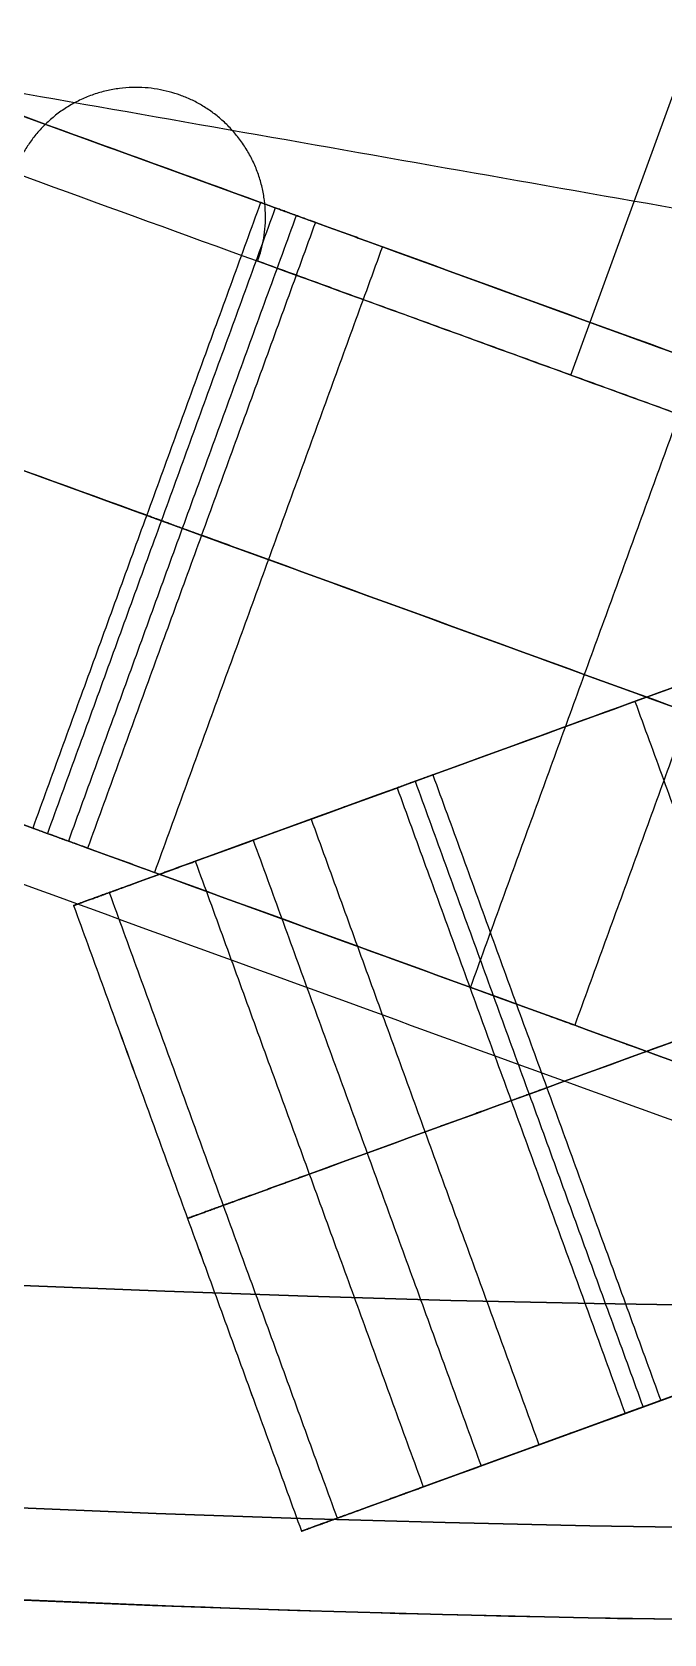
# Model space of a CAD drawing. Header units: millimetres. Extents: x -610 to 610, y -610 to 610.
# Drawn here: x -26.84 to -9.77, y -610.32 to -567.01 of the extents above; entities that cross this region are included whole.
import ezdxf

# ---------------------------------------------------------------- set-up
doc = ezdxf.new("R2010")
doc.units = ezdxf.units.MM
doc.layers.add('base', color=7, linetype='Continuous', true_color=0xffecbc)

msp = doc.modelspace()

# ---------------------------------------------------------------- linework, layer by layer
at = {"layer": 'base'}
for p, q in [((-25.715, -590.63, 122.966), (352.287, -453.048, 122.966)), ((-19.558, -607.544, 122.966), (358.444, -469.963, 122.966)), ((-12.281, -576.288, 230.966), (1.469, -538.508, 230.966)), ((-12.281, -576.288, 212.966), (1.469, -538.508, 212.966)), ((-84.318, -548.453, 122.966), (-20.662, -571.622, 122.966)), ((-90.474, -565.367, 122.966), (-26.819, -588.536, 122.966))]:
    msp.add_line(p, q, dxfattribs=at)
at = {"layer": 'base', "extrusion": (0, 0, -1)}
for centre, radius in [((0, 0, 3.534), 610), ((0, 0, 4.534), 610), ((0, 0, -2.476), 607.51), ((0, 0, 10.545), 607.51), ((0, 0, -4.966), 601.5), ((0, 0, 13.034), 601.5)]:
    msp.add_circle(centre, radius, dxfattribs=at)
at = {"layer": 'base'}
for centre, radius in [((0, 0, 249.466), 610), ((0, 0, 250.466), 610), ((0, 0, 243.455), 607.51), ((0, 0, 256.476), 607.51), ((0, 0, 240.966), 601.5), ((0, 0, 258.966), 601.5)]:
    msp.add_circle(centre, radius, dxfattribs=at)
for points, weights, degree, knots in [([(-495.198, -356.201, -4.034), (-851.399, 138.996, -4.034), (-356.201, 495.198, -4.034), (138.996, 851.399, -4.034), (495.198, 356.201, -4.034), (851.399, -138.996, -4.034), (356.201, -495.198, -4.034), (-138.996, -851.399, -4.034), (-495.198, -356.201, -4.034)], [1, 0.707106781187, 1, 0.707106781187, 1, 0.707106781187, 1, 0.707106781187, 1], 2, [0, 0, 0, 958.185759, 958.185759, 1916.371519, 1916.371519, 2874.557278, 2874.557278, 3832.743037, 3832.743037, 3832.743037]), ([(-610, 0, 249.966), (-610, -610, 249.966), (0, -610, 249.966), (610, -610, 249.966), (610, 0, 249.966), (610, 610, 249.966), (0, 610, 249.966), (-610, 610, 249.966), (-610, 0, 249.966)], [1, 0.707106781187, 1, 0.707106781187, 1, 0.707106781187, 1, 0.707106781187, 1], 2, [0, 0, 0, 958.185759, 958.185759, 1916.371519, 1916.371519, 2874.557278, 2874.557278, 3832.743037, 3832.743037, 3832.743037]), ([(-20.741, -573.208, 230.966), (-19.544, -569.919, 230.966), (-22.833, -568.722, 230.966), (-26.122, -567.525, 230.966), (-27.319, -570.814, 230.966)], [1, 0.707106781187, 1, 0.707106781187, 1], 2, [-806.994805, -806.994805, -806.994805, -801.497018, -801.497018, -795.99923, -795.99923, -795.99923]), ([(-20.741, -573.208, 212.966), (-19.544, -569.919, 212.966), (-22.833, -568.722, 212.966), (-26.122, -567.525, 212.966), (-27.319, -570.814, 212.966)], [1, 0.707106781187, 1, 0.707106781187, 1], 2, [-806.994805, -806.994805, -806.994805, -801.497018, -801.497018, -795.99923, -795.99923, -795.99923]), ([(-20.741, -573.208, 221.966), (-19.544, -569.919, 221.966), (-22.833, -568.722, 221.966), (-26.122, -567.525, 221.966), (-27.319, -570.814, 221.966)], [1, 0.707106781187, 1, 0.707106781187, 1], 2, [-806.994805, -806.994805, -806.994805, -801.497018, -801.497018, -795.99923, -795.99923, -795.99923]), ([(8.253, -578.267, 149.611), (2.534, -580.348, 146.097), (-3.186, -582.43, 142.583), (-8.905, -584.512, 139.069), (-9.408, -584.695, 138.76), (-9.969, -584.899, 138.6), (-10.549, -585.11, 138.6)], [1, 1, 1, 1, 0.977285323406, 0.977285323406, 1], 3, [535.351858, 535.351858, 535.351858, 535.351858, 536.327407, 536.327407, 536.327407, 538.159945, 538.159945, 538.159945, 538.159945]), ([(-22.426, -589.433, 240.966), (-23.31, -589.754, 240.966), (-24.126, -590.052, 240.606), (-24.751, -590.279, 239.941), (-25.376, -590.507, 239.275), (-25.715, -590.63, 238.406), (-25.715, -590.63, 237.466)], [1, 0.949252514911, 0.949252514911, 1, 0.949252514911, 0.949252514911, 1], 3, [398.086503, 398.086503, 398.086503, 398.086503, 400.835411, 400.835411, 400.835411, 403.584318, 403.584318, 403.584318, 403.584318]), ([(-25.715, -590.63, 115.666), (-25.715, -590.63, 114.726), (-25.376, -590.507, 113.857), (-24.751, -590.279, 113.192), (-24.126, -590.052, 112.526), (-23.31, -589.754, 112.166), (-22.426, -589.433, 112.166)], [1, 0.949252810473, 0.949252810473, 1, 0.949252810473, 0.949252810473, 1], 3, [563.426479, 563.426479, 563.426479, 563.426479, 566.175379, 566.175379, 566.175379, 568.924278, 568.924278, 568.924278, 568.924278]), ([(-19.347, -597.89, 240.966), (-20.231, -598.212, 240.966), (-21.048, -598.509, 240.606), (-21.673, -598.736, 239.941), (-22.298, -598.964, 239.275), (-22.636, -599.087, 238.406), (-22.636, -599.087, 237.466)], [1, 0.949252514911, 0.949252514911, 1, 0.949252514911, 0.949252514911, 1], 3, [398.086503, 398.086503, 398.086503, 398.086503, 400.835411, 400.835411, 400.835411, 403.584318, 403.584318, 403.584318, 403.584318]), ([(-22.636, -599.087, 115.666), (-22.636, -599.087, 114.726), (-22.298, -598.964, 113.857), (-21.673, -598.736, 113.192), (-21.048, -598.509, 112.526), (-20.231, -598.212, 112.166), (-19.347, -597.89, 112.166)], [1, 0.949252810473, 0.949252810473, 1, 0.949252810473, 0.949252810473, 1], 3, [563.426479, 563.426479, 563.426479, 563.426479, 566.175379, 566.175379, 566.175379, 568.924278, 568.924278, 568.924278, 568.924278]), ([(-16.269, -606.347, 240.966), (-17.153, -606.669, 240.966), (-17.97, -606.966, 240.606), (-18.595, -607.194, 239.941), (-19.22, -607.421, 239.275), (-19.558, -607.544, 238.406), (-19.558, -607.544, 237.466)], [1, 0.949252514911, 0.949252514911, 1, 0.949252514911, 0.949252514911, 1], 3, [398.086503, 398.086503, 398.086503, 398.086503, 400.835411, 400.835411, 400.835411, 403.584318, 403.584318, 403.584318, 403.584318]), ([(-19.558, -607.544, 115.666), (-19.558, -607.544, 114.726), (-19.22, -607.421, 113.857), (-18.595, -607.194, 113.192), (-17.97, -606.966, 112.526), (-17.153, -606.669, 112.166), (-16.269, -606.347, 112.166)], [1, 0.949252810473, 0.949252810473, 1, 0.949252810473, 0.949252810473, 1], 3, [563.426479, 563.426479, 563.426479, 563.426479, 566.175379, 566.175379, 566.175379, 568.924278, 568.924278, 568.924278, 568.924278])]:
    msp.add_rational_spline(points, weights, degree=degree, knots=knots, dxfattribs=at)
for points, degree in [([(-20.662, -571.622, 244.966), (-204.811, -504.597, 244.966), (-388.959, -437.573, 244.966)], 2), ([(-373.304, -444.886, 4.966), (-186.652, -512.822, 4.966), (0, -580.758, 4.966)], 2), ([(-373.304, -444.886, 0.966), (-186.652, -512.822, 0.966), (0, -580.758, 0.966)], 2), ([(-373.304, -444.886, 2.966), (-186.652, -512.822, 2.966), (0, -580.758, 2.966)], 2), ([(-23.74, -580.079, 244.966), (-207.889, -513.054, 244.966), (-392.037, -446.03, 244.966)], 2), ([(-363.201, -446.948, 0.966), (-186.021, -511.436, 0.966), (-8.84, -575.925, 0.966)], 2), ([(352.287, -453.048, 244.966), (168.139, -520.073, 244.966), (-16.009, -587.097, 244.966)], 2), ([(-26.819, -588.536, 244.966), (-210.967, -521.512, 244.966), (-395.115, -454.487, 244.966)], 2), ([(-366.279, -455.405, 0.966), (-189.099, -519.893, 0.966), (-11.918, -584.382, 0.966)], 2), ([(-2.052, -599.166, 4.966), (-192.808, -529.736, 4.966), (-383.564, -460.307, 4.966)], 2), ([(-2.052, -599.166, 0.966), (-192.808, -529.736, 0.966), (-383.564, -460.307, 0.966)], 2), ([(-2.052, -599.166, 2.966), (-192.808, -529.736, 2.966), (-383.564, -460.307, 2.966)], 2), ([(355.365, -461.506, 244.966), (171.217, -528.53, 244.966), (-12.931, -595.555, 244.966)], 2), ([(-369.357, -463.862, 0.966), (-192.177, -528.351, 0.966), (-14.996, -592.839, 0.966)], 2), ([(358.444, -469.963, 244.966), (174.295, -536.987, 244.966), (-9.853, -604.012, 244.966)], 2), ([(-297.979, -520.904, 240.966), (-98.065, -556.154, 240.966), (101.849, -591.404, 240.966)], 2), ([(-297.979, -520.904, 244.966), (-98.065, -556.154, 244.966), (101.849, -591.404, 244.966)], 2), ([(-297.979, -520.904, 242.966), (-98.065, -556.154, 242.966), (101.849, -591.404, 242.966)], 2), ([(-22.833, -568.722, 230.966), (-22.833, -568.722, 221.966), (-22.833, -568.722, 212.966)], 2), ([(-20.662, -571.622, 26.466), (-23.74, -580.079, 26.466), (-26.819, -588.536, 26.466)], 2), ([(-20.662, -571.622, 42.066), (-23.74, -580.079, 42.066), (-26.819, -588.536, 42.066)], 2), ([(-20.662, -571.622, 70.866), (-23.74, -580.079, 70.866), (-26.819, -588.536, 70.866)], 2), ([(-20.662, -571.622, 86.466), (-23.74, -580.079, 86.466), (-26.819, -588.536, 86.466)], 2), ([(-20.662, -571.622, 115.266), (-23.74, -580.079, 115.266), (-26.819, -588.536, 115.266)], 2), ([(-20.662, -571.622, 182.602), (-23.74, -580.079, 182.602), (-26.819, -588.536, 182.602)], 2), ([(-20.662, -571.622, 222.066), (-23.74, -580.079, 222.066), (-26.819, -588.536, 222.066)], 2), ([(-20.662, -571.622, 244.966), (-23.74, -580.079, 244.966), (-26.819, -588.536, 244.966)], 2), ([(-20.662, -571.622, 34.266), (-23.74, -580.079, 34.266), (-26.819, -588.536, 34.266)], 2), ([(-20.662, -571.622, 78.666), (-23.74, -580.079, 78.666), (-26.819, -588.536, 78.666)], 2), ([(-20.662, -571.622, 148.934), (-23.74, -580.079, 148.934), (-26.819, -588.536, 148.934)], 2), ([(-20.662, -571.622, 233.516), (-23.74, -580.079, 233.516), (-26.819, -588.536, 233.516)], 2), ([(-20.662, -571.622, 26.466), (-20.662, -571.622, 31.666), (-20.662, -571.622, 36.866), (-20.662, -571.622, 42.066)], 3), ([(-20.662, -571.622, 70.866), (-20.662, -571.622, 76.066), (-20.662, -571.622, 81.266), (-20.662, -571.622, 86.466)], 3), ([(-20.662, -571.622, 115.266), (-20.662, -571.622, 137.712), (-20.662, -571.622, 160.157), (-20.662, -571.622, 182.602)], 3), ([(-20.662, -571.622, 182.602), (-20.662, -571.622, 183.728), (-20.098, -571.827, 184.769), (-19.181, -572.161, 185.332)], 3), ([(-20.662, -571.622, 222.066), (-20.662, -571.622, 229.699), (-20.662, -571.622, 237.332), (-20.662, -571.622, 244.966)], 3), ([(-20.265, -571.766, 184.178), (-23.344, -580.223, 184.178), (-26.422, -588.681, 184.178)], 2), ([(-19.699, -571.972, 23.991), (-22.777, -580.43, 23.991), (-25.855, -588.887, 23.991)], 2), ([(-19.699, -571.972, 44.541), (-22.777, -580.43, 44.541), (-25.855, -588.887, 44.541)], 2), ([(-19.699, -571.972, 68.391), (-22.777, -580.43, 68.391), (-25.855, -588.887, 68.391)], 2), ([(-19.699, -571.972, 88.941), (-22.777, -580.43, 88.941), (-25.855, -588.887, 88.941)], 2), ([(-19.699, -571.972, 112.792), (-22.777, -580.43, 112.792), (-25.855, -588.887, 112.792)], 2), ([(-19.699, -571.972, 219.591), (-22.777, -580.43, 219.591), (-25.855, -588.887, 219.591)], 2), ([(-19.181, -572.161, 185.332), (-22.259, -580.618, 185.332), (-25.337, -589.075, 185.332)], 2), ([(-17.373, -572.819, 22.966), (-20.452, -581.276, 22.966), (-23.53, -589.733, 22.966)], 2), ([(-17.373, -572.819, 45.566), (-20.452, -581.276, 45.566), (-23.53, -589.733, 45.566)], 2), ([(-17.373, -572.819, 67.366), (-20.452, -581.276, 67.366), (-23.53, -589.733, 67.366)], 2), ([(-17.373, -572.819, 89.966), (-20.452, -581.276, 89.966), (-23.53, -589.733, 89.966)], 2), ([(-17.373, -572.819, 111.766), (-20.452, -581.276, 111.766), (-23.53, -589.733, 111.766)], 2), ([(-17.373, -572.819, 218.566), (-20.452, -581.276, 218.566), (-23.53, -589.733, 218.566)], 2), ([(11.512, -583.332, 22.966), (1.883, -579.828, 22.966), (-7.745, -576.323, 22.966), (-17.373, -572.819, 22.966)], 3), ([(-17.373, -572.819, 45.566), (-7.745, -576.323, 45.566), (1.883, -579.828, 45.566), (11.512, -583.332, 45.566)], 3), ([(11.512, -583.332, 67.366), (1.883, -579.828, 67.366), (-7.745, -576.323, 67.366), (-17.373, -572.819, 67.366)], 3), ([(-17.373, -572.819, 89.966), (-7.745, -576.323, 89.966), (1.883, -579.828, 89.966), (11.512, -583.332, 89.966)], 3), ([(11.512, -583.332, 111.766), (1.883, -579.828, 111.766), (-7.745, -576.323, 111.766), (-17.373, -572.819, 111.766)], 3), ([(11.512, -583.332, 218.566), (1.883, -579.828, 218.566), (-7.745, -576.323, 218.566), (-17.373, -572.819, 218.566)], 3), ([(0, -580.758, 230.966), (-10.371, -576.983, 230.966), (-20.741, -573.208, 230.966)], 2), ([(-20.741, -573.208, 230.966), (-20.741, -573.208, 221.966), (-20.741, -573.208, 212.966)], 2), ([(0, -580.758, 212.966), (-10.371, -576.983, 212.966), (-20.741, -573.208, 212.966)], 2), ([(0, -580.758, 221.966), (-10.371, -576.983, 221.966), (-20.741, -573.208, 221.966)], 2), ([(-8.84, -575.925, 0.966), (-11.918, -584.382, 0.966), (-14.996, -592.839, 0.966)], 2), ([(-6.021, -576.951, 1.48), (-9.099, -585.408, 1.48), (-12.177, -593.865, 1.48)], 2), ([(-10.371, -576.983, 230.966), (-10.371, -576.983, 221.966), (-10.371, -576.983, 212.966)], 2), ([(-22.426, -589.433, 218.966), (-12.797, -585.928, 218.966), (-3.169, -582.424, 218.966), (6.459, -578.919, 218.966)], 3), ([(-22.426, -589.433, 112.166), (-12.797, -585.928, 112.166), (-3.169, -582.424, 112.166), (6.459, -578.919, 112.166)], 3), ([(6.459, -578.919, 89.566), (-3.169, -582.424, 89.566), (-12.797, -585.928, 89.566), (-22.426, -589.433, 89.566)], 3), ([(-22.426, -589.433, 67.766), (-12.797, -585.928, 67.766), (-3.169, -582.424, 67.766), (6.459, -578.919, 67.766)], 3), ([(6.459, -578.919, 45.166), (-3.169, -582.424, 45.166), (-12.797, -585.928, 45.166), (-22.426, -589.433, 45.166)], 3), ([(-22.426, -589.433, 23.366), (-12.797, -585.928, 23.366), (-3.169, -582.424, 23.366), (6.459, -578.919, 23.366)], 3), ([(-23.74, -580.079, 26.466), (-23.74, -580.079, 31.666), (-23.74, -580.079, 36.866), (-23.74, -580.079, 42.066)], 3), ([(-23.74, -580.079, 70.866), (-23.74, -580.079, 76.066), (-23.74, -580.079, 81.266), (-23.74, -580.079, 86.466)], 3), ([(-23.74, -580.079, 115.266), (-23.74, -580.079, 137.712), (-23.74, -580.079, 160.157), (-23.74, -580.079, 182.602)], 3), ([(-23.74, -580.079, 182.602), (-23.74, -580.079, 183.728), (-23.176, -580.284, 184.769), (-22.259, -580.618, 185.332)], 3), ([(-23.74, -580.079, 222.066), (-23.74, -580.079, 229.699), (-23.74, -580.079, 237.332), (-23.74, -580.079, 244.966)], 3), ([(8.433, -591.789, 22.966), (-1.195, -588.285, 22.966), (-10.823, -584.78, 22.966), (-20.452, -581.276, 22.966)], 3), ([(-20.452, -581.276, 45.566), (-10.823, -584.78, 45.566), (-1.195, -588.285, 45.566), (8.433, -591.789, 45.566)], 3), ([(8.433, -591.789, 67.366), (-1.195, -588.285, 67.366), (-10.823, -584.78, 67.366), (-20.452, -581.276, 67.366)], 3), ([(-20.452, -581.276, 89.966), (-10.823, -584.78, 89.966), (-1.195, -588.285, 89.966), (8.433, -591.789, 89.966)], 3), ([(8.433, -591.789, 111.766), (-1.195, -588.285, 111.766), (-10.823, -584.78, 111.766), (-20.452, -581.276, 111.766)], 3), ([(8.433, -591.789, 218.566), (-1.195, -588.285, 218.566), (-10.823, -584.78, 218.566), (-20.452, -581.276, 218.566)], 3), ([(-10.549, -585.11, 138.6), (-14.508, -586.551, 138.6), (-18.467, -587.992, 138.6), (-22.426, -589.433, 138.6)], 3), ([(-10.549, -585.11, 138.6), (-7.471, -593.567, 138.6), (-4.393, -602.025, 138.6)], 2), ([(-16.009, -587.097, 244.966), (-12.931, -595.555, 244.966), (-9.853, -604.012, 244.966)], 2), ([(-16.009, -587.097, 244.966), (-16.009, -587.097, 244.799), (-16.009, -587.097, 244.632), (-16.009, -587.097, 244.466)], 3), ([(-16.009, -587.097, 244.466), (-12.931, -595.555, 244.466), (-9.853, -604.012, 244.466)], 2), ([(-16.009, -587.097, 244.716), (-12.931, -595.555, 244.716), (-9.853, -604.012, 244.716)], 2), ([(-19.347, -597.89, 218.966), (-9.719, -594.386, 218.966), (-0.091, -590.881, 218.966), (9.538, -587.377, 218.966)], 3), ([(-19.347, -597.89, 112.166), (-9.719, -594.386, 112.166), (-0.091, -590.881, 112.166), (9.538, -587.377, 112.166)], 3), ([(9.538, -587.377, 89.566), (-0.091, -590.881, 89.566), (-9.719, -594.386, 89.566), (-19.347, -597.89, 89.566)], 3), ([(-19.347, -597.89, 67.766), (-9.719, -594.386, 67.766), (-0.091, -590.881, 67.766), (9.538, -587.377, 67.766)], 3), ([(9.538, -587.377, 45.166), (-0.091, -590.881, 45.166), (-9.719, -594.386, 45.166), (-19.347, -597.89, 45.166)], 3), ([(-19.347, -597.89, 23.366), (-9.719, -594.386, 23.366), (-0.091, -590.881, 23.366), (9.538, -587.377, 23.366)], 3), ([(-16.973, -587.448, 241.991), (-13.895, -595.905, 241.991), (-10.816, -604.362, 241.991)], 2), ([(-16.488, -587.271, 138.6), (-13.409, -595.729, 138.6), (-10.331, -604.186, 138.6)], 2), ([(-26.819, -588.536, 26.466), (-26.819, -588.536, 31.666), (-26.819, -588.536, 36.866), (-26.819, -588.536, 42.066)], 3), ([(-26.819, -588.536, 70.866), (-26.819, -588.536, 76.066), (-26.819, -588.536, 81.266), (-26.819, -588.536, 86.466)], 3), ([(-26.819, -588.536, 115.266), (-26.819, -588.536, 137.712), (-26.819, -588.536, 160.157), (-26.819, -588.536, 182.602)], 3), ([(-26.819, -588.536, 182.602), (-26.819, -588.536, 183.728), (-26.254, -588.742, 184.769), (-25.337, -589.075, 185.332)], 3), ([(-26.819, -588.536, 222.066), (-26.819, -588.536, 229.699), (-26.819, -588.536, 237.332), (-26.819, -588.536, 244.966)], 3), ([(-19.298, -588.294, 240.966), (-20.341, -588.674, 240.966), (-21.383, -589.053, 240.966), (-22.426, -589.433, 240.966)], 3), ([(-19.298, -588.294, 240.966), (-16.22, -596.752, 240.966), (-13.142, -605.209, 240.966)], 2), ([(-20.862, -588.864, 240.966), (-17.784, -597.321, 240.966), (-14.706, -605.778, 240.966)], 2), ([(5.355, -600.246, 22.966), (-4.273, -596.742, 22.966), (-13.901, -593.238, 22.966), (-23.53, -589.733, 22.966)], 3), ([(-23.53, -589.733, 45.566), (-13.901, -593.238, 45.566), (-4.273, -596.742, 45.566), (5.355, -600.246, 45.566)], 3), ([(5.355, -600.246, 67.366), (-4.273, -596.742, 67.366), (-13.901, -593.238, 67.366), (-23.53, -589.733, 67.366)], 3), ([(-23.53, -589.733, 89.966), (-13.901, -593.238, 89.966), (-4.273, -596.742, 89.966), (5.355, -600.246, 89.966)], 3), ([(5.355, -600.246, 111.766), (-4.273, -596.742, 111.766), (-13.901, -593.238, 111.766), (-23.53, -589.733, 111.766)], 3), ([(5.355, -600.246, 218.566), (-4.273, -596.742, 218.566), (-13.901, -593.238, 218.566), (-23.53, -589.733, 218.566)], 3), ([(-22.426, -589.433, 240.966), (-19.347, -597.89, 240.966), (-16.269, -606.347, 240.966)], 2), ([(-22.426, -589.433, 218.966), (-19.347, -597.89, 218.966), (-16.269, -606.347, 218.966)], 2), ([(-22.426, -589.433, 138.6), (-19.347, -597.89, 138.6), (-16.269, -606.347, 138.6)], 2), ([(-22.426, -589.433, 112.166), (-19.347, -597.89, 112.166), (-16.269, -606.347, 112.166)], 2), ([(-22.426, -589.433, 89.566), (-19.347, -597.89, 89.566), (-16.269, -606.347, 89.566)], 2), ([(-22.426, -589.433, 67.766), (-19.347, -597.89, 67.766), (-16.269, -606.347, 67.766)], 2), ([(-22.426, -589.433, 45.166), (-19.347, -597.89, 45.166), (-16.269, -606.347, 45.166)], 2), ([(-22.426, -589.433, 23.366), (-19.347, -597.89, 23.366), (-16.269, -606.347, 23.366)], 2), ([(-24.751, -590.279, 239.941), (-21.673, -598.736, 239.941), (-18.595, -607.194, 239.941)], 2), ([(-24.751, -590.279, 219.991), (-21.673, -598.736, 219.991), (-18.595, -607.194, 219.991)], 2), ([(-24.751, -590.279, 137.575), (-21.673, -598.736, 137.575), (-18.595, -607.194, 137.575)], 2), ([(-24.751, -590.279, 113.192), (-21.673, -598.736, 113.192), (-18.595, -607.194, 113.192)], 2), ([(-24.751, -590.279, 88.541), (-21.673, -598.736, 88.541), (-18.595, -607.194, 88.541)], 2), ([(-24.751, -590.279, 68.791), (-21.673, -598.736, 68.791), (-18.595, -607.194, 68.791)], 2), ([(-24.751, -590.279, 44.141), (-21.673, -598.736, 44.141), (-18.595, -607.194, 44.141)], 2), ([(-24.751, -590.279, 24.391), (-21.673, -598.736, 24.391), (-18.595, -607.194, 24.391)], 2), ([(-25.715, -590.63, 237.466), (-22.636, -599.087, 237.466), (-19.558, -607.544, 237.466)], 2), ([(-25.715, -590.63, 237.466), (-25.715, -590.63, 232.466), (-25.714, -590.63, 227.466), (-25.714, -590.63, 222.466)], 3), ([(-25.715, -590.63, 135.1), (-22.636, -599.087, 135.1), (-19.558, -607.544, 135.1)], 2), ([(-25.715, -590.63, 135.1), (-25.715, -590.63, 128.622), (-25.715, -590.63, 122.144), (-25.715, -590.63, 115.666)], 3), ([(-25.715, -590.63, 115.666), (-22.636, -599.087, 115.666), (-19.558, -607.544, 115.666)], 2), ([(-25.715, -590.63, 86.066), (-22.636, -599.087, 86.066), (-19.558, -607.544, 86.066)], 2), ([(-25.715, -590.63, 86.066), (-25.715, -590.63, 81.133), (-25.715, -590.63, 76.2), (-25.715, -590.63, 71.266)], 3), ([(-25.715, -590.63, 71.266), (-22.636, -599.087, 71.266), (-19.558, -607.544, 71.266)], 2), ([(-25.715, -590.63, 41.666), (-22.636, -599.087, 41.666), (-19.558, -607.544, 41.666)], 2), ([(-25.715, -590.63, 41.666), (-25.715, -590.63, 36.733), (-25.715, -590.63, 31.799), (-25.715, -590.63, 26.866)], 3), ([(-25.715, -590.63, 26.866), (-22.636, -599.087, 26.866), (-19.558, -607.544, 26.866)], 2), ([(-25.715, -590.63, 229.966), (-22.636, -599.087, 229.966), (-19.558, -607.544, 229.966)], 2), ([(-25.715, -590.63, 125.383), (-22.636, -599.087, 125.383), (-19.558, -607.544, 125.383)], 2), ([(-25.715, -590.63, 78.666), (-22.636, -599.087, 78.666), (-19.558, -607.544, 78.666)], 2), ([(-25.715, -590.63, 34.266), (-22.636, -599.087, 34.266), (-19.558, -607.544, 34.266)], 2), ([(-25.714, -590.63, 222.466), (-22.636, -599.087, 222.466), (-19.558, -607.544, 222.466)], 2), ([(-7.471, -593.567, 138.6), (-11.43, -595.008, 138.6), (-15.389, -596.449, 138.6), (-19.347, -597.89, 138.6)], 3), ([(-16.269, -606.347, 218.966), (-6.641, -602.843, 218.966), (2.988, -599.338, 218.966), (12.616, -595.834, 218.966)], 3), ([(-16.269, -606.347, 112.166), (-6.641, -602.843, 112.166), (2.987, -599.338, 112.166), (12.616, -595.834, 112.166)], 3), ([(12.616, -595.834, 89.566), (2.987, -599.338, 89.566), (-6.641, -602.843, 89.566), (-16.269, -606.347, 89.566)], 3), ([(-16.269, -606.347, 67.766), (-6.641, -602.843, 67.766), (2.987, -599.338, 67.766), (12.616, -595.834, 67.766)], 3), ([(12.616, -595.834, 45.166), (2.987, -599.338, 45.166), (-6.641, -602.843, 45.166), (-16.269, -606.347, 45.166)], 3), ([(-16.269, -606.347, 23.366), (-6.641, -602.843, 23.366), (2.987, -599.338, 23.366), (12.616, -595.834, 23.366)], 3), ([(-12.931, -595.555, 244.966), (-12.931, -595.555, 244.799), (-12.931, -595.555, 244.632), (-12.931, -595.555, 244.466)], 3), ([(-16.22, -596.752, 240.966), (-17.263, -597.131, 240.966), (-18.305, -597.511, 240.966), (-19.347, -597.89, 240.966)], 3), ([(-22.636, -599.087, 237.466), (-22.636, -599.087, 232.466), (-22.636, -599.087, 227.466), (-22.636, -599.087, 222.466)], 3), ([(-22.636, -599.087, 135.1), (-22.636, -599.087, 128.622), (-22.636, -599.087, 122.144), (-22.636, -599.087, 115.666)], 3), ([(-22.636, -599.087, 86.066), (-22.636, -599.087, 81.133), (-22.636, -599.087, 76.2), (-22.636, -599.087, 71.266)], 3), ([(-22.636, -599.087, 41.666), (-22.636, -599.087, 36.733), (-22.636, -599.087, 31.799), (-22.636, -599.087, 26.866)], 3), ([(-4.393, -602.025, 138.6), (-8.352, -603.465, 138.6), (-12.311, -604.906, 138.6), (-16.269, -606.347, 138.6)], 3), ([(-9.853, -604.012, 244.966), (-9.853, -604.012, 244.799), (-9.853, -604.012, 244.632), (-9.853, -604.012, 244.466)], 3), ([(-13.142, -605.209, 240.966), (-14.184, -605.588, 240.966), (-15.227, -605.968, 240.966), (-16.269, -606.347, 240.966)], 3), ([(-19.558, -607.544, 237.466), (-19.558, -607.544, 232.466), (-19.558, -607.544, 227.466), (-19.558, -607.544, 222.466)], 3), ([(-19.558, -607.544, 135.1), (-19.558, -607.544, 128.622), (-19.558, -607.544, 122.144), (-19.558, -607.544, 115.666)], 3), ([(-19.558, -607.544, 86.066), (-19.558, -607.544, 81.133), (-19.558, -607.544, 76.2), (-19.558, -607.544, 71.266)], 3), ([(-19.558, -607.544, 41.666), (-19.558, -607.544, 36.733), (-19.558, -607.544, 31.799), (-19.558, -607.544, 26.866)], 3)]:
    msp.add_open_spline(points, degree=degree, dxfattribs=at)
for points, weights in [([(-17.373, -572.819, 22.966), (-19.3, -572.118, 22.966), (-20.662, -571.622, 24.416), (-20.662, -571.622, 26.466)], [1, 0.804737854124, 0.804737854124, 1]), ([(-20.662, -571.622, 42.066), (-20.662, -571.622, 44.116), (-19.3, -572.118, 45.566), (-17.373, -572.819, 45.566)], [1, 0.804737854125, 0.804737854125, 1]), ([(-17.373, -572.819, 67.366), (-19.3, -572.118, 67.366), (-20.662, -571.622, 68.816), (-20.662, -571.622, 70.866)], [1, 0.804737854124, 0.804737854124, 1]), ([(-20.662, -571.622, 86.466), (-20.662, -571.622, 88.517), (-19.3, -572.118, 89.966), (-17.373, -572.819, 89.966)], [1, 0.804737854125, 0.804737854125, 1]), ([(-17.373, -572.819, 111.766), (-19.3, -572.118, 111.766), (-20.662, -571.622, 113.216), (-20.662, -571.622, 115.266)], [1, 0.804737854124, 0.804737854124, 1]), ([(-17.373, -572.819, 218.566), (-19.3, -572.118, 218.566), (-20.662, -571.622, 220.015), (-20.662, -571.622, 222.066)], [1, 0.804737854125, 0.804737854125, 1]), ([(-20.452, -581.276, 22.966), (-22.378, -580.575, 22.966), (-23.74, -580.079, 24.416), (-23.74, -580.079, 26.466)], [1, 0.804737854124, 0.804737854124, 1]), ([(-23.74, -580.079, 42.066), (-23.74, -580.079, 44.116), (-22.378, -580.575, 45.566), (-20.452, -581.276, 45.566)], [1, 0.804737854125, 0.804737854125, 1]), ([(-20.452, -581.276, 67.366), (-22.378, -580.575, 67.366), (-23.74, -580.079, 68.816), (-23.74, -580.079, 70.866)], [1, 0.804737854124, 0.804737854124, 1]), ([(-23.74, -580.079, 86.466), (-23.74, -580.079, 88.517), (-22.378, -580.575, 89.966), (-20.452, -581.276, 89.966)], [1, 0.804737854125, 0.804737854125, 1]), ([(-20.452, -581.276, 111.766), (-22.378, -580.575, 111.766), (-23.74, -580.079, 113.216), (-23.74, -580.079, 115.266)], [1, 0.804737854124, 0.804737854124, 1]), ([(-20.452, -581.276, 218.566), (-22.378, -580.575, 218.566), (-23.74, -580.079, 220.015), (-23.74, -580.079, 222.066)], [1, 0.804737854125, 0.804737854125, 1]), ([(-11.918, -584.382, 0.966), (-9.964, -585.093, 0.966), (-8.122, -585.763, 1.659), (-6.602, -586.317, 2.966)], [1, 0.961872694388, 0.961872694388, 1]), ([(-16.009, -587.097, 244.466), (-16.009, -587.097, 242.415), (-17.372, -587.593, 240.966), (-19.298, -588.294, 240.966)], [1, 0.804737854124, 0.804737854124, 1]), ([(-23.53, -589.733, 22.966), (-25.456, -589.032, 22.966), (-26.819, -588.536, 24.416), (-26.819, -588.536, 26.466)], [1, 0.804737854124, 0.804737854124, 1]), ([(-26.819, -588.536, 42.066), (-26.819, -588.536, 44.116), (-25.456, -589.032, 45.566), (-23.53, -589.733, 45.566)], [1, 0.804737854125, 0.804737854125, 1]), ([(-23.53, -589.733, 67.366), (-25.456, -589.032, 67.366), (-26.819, -588.536, 68.816), (-26.819, -588.536, 70.866)], [1, 0.804737854124, 0.804737854124, 1]), ([(-26.819, -588.536, 86.466), (-26.819, -588.536, 88.517), (-25.456, -589.032, 89.966), (-23.53, -589.733, 89.966)], [1, 0.804737854125, 0.804737854125, 1]), ([(-23.53, -589.733, 111.766), (-25.456, -589.032, 111.766), (-26.819, -588.536, 113.216), (-26.819, -588.536, 115.266)], [1, 0.804737854124, 0.804737854124, 1]), ([(-23.53, -589.733, 218.566), (-25.456, -589.032, 218.566), (-26.819, -588.536, 220.015), (-26.819, -588.536, 222.066)], [1, 0.804737854125, 0.804737854125, 1]), ([(-22.426, -589.433, 138.6), (-24.352, -590.134, 138.6), (-25.715, -590.63, 137.151), (-25.715, -590.63, 135.1)], [1, 0.80473863462, 0.80473863462, 1]), ([(-22.426, -589.433, 89.566), (-24.352, -590.134, 89.566), (-25.715, -590.63, 88.117), (-25.715, -590.63, 86.066)], [1, 0.804737854124, 0.804737854124, 1]), ([(-25.715, -590.63, 71.266), (-25.715, -590.63, 69.216), (-24.352, -590.134, 67.766), (-22.426, -589.433, 67.766)], [1, 0.804737854124, 0.804737854124, 1]), ([(-22.426, -589.433, 45.166), (-24.352, -590.134, 45.166), (-25.715, -590.63, 43.716), (-25.715, -590.63, 41.666)], [1, 0.804737854124, 0.804737854124, 1]), ([(-25.715, -590.63, 26.866), (-25.715, -590.63, 24.816), (-24.352, -590.134, 23.366), (-22.426, -589.433, 23.366)], [1, 0.804737854124, 0.804737854124, 1]), ([(-25.714, -590.63, 222.466), (-25.714, -590.63, 220.415), (-24.352, -590.134, 218.966), (-22.426, -589.433, 218.966)], [1, 0.804739726867, 0.804739726867, 1]), ([(-14.996, -592.839, 0.966), (-13.042, -593.55, 0.966), (-11.2, -594.221, 1.659), (-9.681, -594.774, 2.966)], [1, 0.961872694388, 0.961872694388, 1]), ([(-12.931, -595.555, 244.466), (-12.931, -595.555, 242.415), (-14.294, -596.05, 240.966), (-16.22, -596.752, 240.966)], [1, 0.804737854124, 0.804737854124, 1]), ([(-22.636, -599.087, 222.466), (-22.636, -599.087, 220.415), (-21.274, -598.591, 218.966), (-19.347, -597.89, 218.966)], [1, 0.804739726867, 0.804739726867, 1]), ([(-19.347, -597.89, 138.6), (-21.274, -598.591, 138.6), (-22.636, -599.087, 137.151), (-22.636, -599.087, 135.1)], [1, 0.80473863462, 0.80473863462, 1]), ([(-19.347, -597.89, 89.566), (-21.274, -598.591, 89.566), (-22.636, -599.087, 88.117), (-22.636, -599.087, 86.066)], [1, 0.804737854124, 0.804737854124, 1]), ([(-22.636, -599.087, 71.266), (-22.636, -599.087, 69.216), (-21.274, -598.591, 67.766), (-19.347, -597.89, 67.766)], [1, 0.804737854124, 0.804737854124, 1]), ([(-19.347, -597.89, 45.166), (-21.274, -598.591, 45.166), (-22.636, -599.087, 43.716), (-22.636, -599.087, 41.666)], [1, 0.804737854124, 0.804737854124, 1]), ([(-22.636, -599.087, 26.866), (-22.636, -599.087, 24.816), (-21.274, -598.591, 23.366), (-19.347, -597.89, 23.366)], [1, 0.804737854124, 0.804737854124, 1]), ([(-9.853, -604.012, 244.466), (-9.853, -604.012, 242.415), (-11.215, -604.508, 240.966), (-13.142, -605.209, 240.966)], [1, 0.804737854124, 0.804737854124, 1]), ([(-19.558, -607.544, 222.466), (-19.558, -607.544, 220.415), (-18.196, -607.048, 218.966), (-16.269, -606.347, 218.966)], [1, 0.804739726867, 0.804739726867, 1]), ([(-16.269, -606.347, 138.6), (-18.196, -607.048, 138.6), (-19.558, -607.544, 137.151), (-19.558, -607.544, 135.1)], [1, 0.80473863462, 0.80473863462, 1]), ([(-16.269, -606.347, 89.566), (-18.196, -607.048, 89.566), (-19.558, -607.544, 88.117), (-19.558, -607.544, 86.066)], [1, 0.804737854124, 0.804737854124, 1]), ([(-19.558, -607.544, 71.266), (-19.558, -607.544, 69.216), (-18.196, -607.048, 67.766), (-16.269, -606.347, 67.766)], [1, 0.804737854124, 0.804737854124, 1]), ([(-16.269, -606.347, 45.166), (-18.196, -607.048, 45.166), (-19.558, -607.544, 43.716), (-19.558, -607.544, 41.666)], [1, 0.804737854124, 0.804737854124, 1]), ([(-19.558, -607.544, 26.866), (-19.558, -607.544, 24.816), (-18.196, -607.048, 23.366), (-16.269, -606.347, 23.366)], [1, 0.804737854124, 0.804737854124, 1])]:
    msp.add_rational_spline(points, weights, degree=3, dxfattribs=at)
for points in [[(-19.181, -572.161, 185.332), (-13.318, -574.295, 188.934), (-7.456, -576.428, 192.536), (-1.593, -578.562, 196.138), (-1.116, -578.736, 196.432), (-0.61, -578.92, 196.565), (-0.117, -579.1, 196.565)], [(-22.259, -580.618, 185.332), (-16.397, -582.752, 188.934), (-10.534, -584.886, 192.536), (-4.671, -587.019, 196.138), (-4.194, -587.193, 196.432), (-3.688, -587.377, 196.565), (-3.195, -587.557, 196.565)], [(-25.337, -589.075, 185.332), (-19.475, -591.209, 188.934), (-13.612, -593.343, 192.536), (-7.75, -595.477, 196.138), (-7.272, -595.65, 196.432), (-6.766, -595.835, 196.565), (-6.273, -596.014, 196.565)]]:
    msp.add_open_spline(points, degree=3, knots=[664.214594, 664.214594, 664.214594, 664.214594, 665.214594, 665.214594, 665.214594, 665.456293, 665.456293, 665.456293, 665.456293], dxfattribs=at)

doc.saveas('drawing.dxf')
